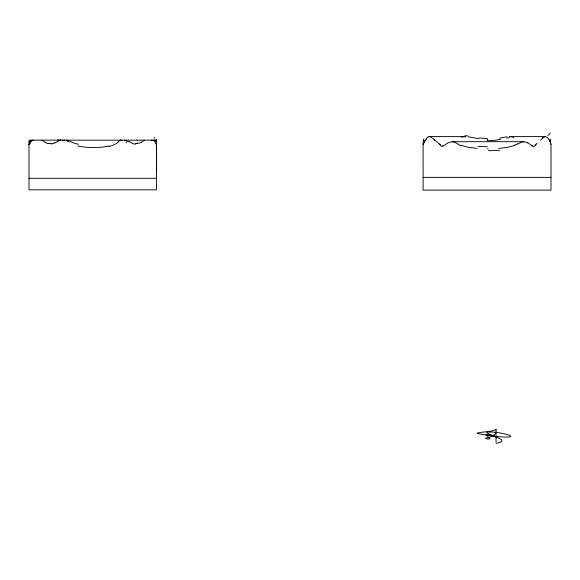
<?xml version="1.0" encoding="UTF-8"?>
<svg xmlns="http://www.w3.org/2000/svg" width="580" height="580" viewBox="0 0 580 580"><rect width="100%" height="100%" fill="white"/><g stroke="black" fill="none" stroke-linecap="round" stroke-linejoin="round"><path stroke-width="0.87" d="M156.484 172.238L156.484 144.522M487.258 140.49L487.287 139.323M487.722 140.505L487.49 139.323M423.125 143.818L423.125 144.398M423.125 143.651L423.516 139.541M29.051 141.382L29.015 144.224M496.045 429.483C491.209 431.97 484.778 431.505 479.392 432.731C469.583 433.202 495.334 436.182 495.429 436.414C529.388 439.546 497.705 430.483 486.758 432.26L487.323 433.101L496.045 437.052M32.11 140.215L32.052 140.614M154.918 140.15L154.846 140.643M124.533 140.15L124.403 140.65M424.205 142.426L424.734 141.157M151.191 140.635L151.387 140.15M549.746 140.077L550.115 139.345A2.363 0.384 -87.8 0 1 550.21 139.352L550.993 144.463L551 190.124L423.125 190.124L423.117 144.028M30.472 142.68L31.088 141.411A8.772 2.595 83 0 1 31.276 141.136M424.901 140.904L425.829 140.092A4.009 1.095 -87.4 0 0 426.024 139.838L426.721 138.2A5.923 2.175 86 0 1 426.945 137.808L427.583 137.235A18.589 7.707 70.6 0 1 428.033 136.967M31.284 141.157L32.407 140.258A3.871 1.175 -87.3 0 0 32.48 140.157M535.949 144.282L537.174 143.129M540.538 140.048L541.466 139.193M542.003 138.7L545.04 136.641A11.201 4.459 -77.8 0 1 545.599 136.612L547.868 137.837A5.923 1.965 -86.6 0 1 548.064 138.243L549.688 140.904M144.507 140.15L141.317 142.404M117.791 142.078L119.255 140.976M443.642 145.689L448.151 142.774L452.117 141.694L523.784 141.694L527.648 142.774M54.6 143.188L57.782 141.447M517.802 144.094L521.703 142.085L523.784 141.694M121.706 140.179L120.901 140.57M442.91 146.095L441.322 146.283A1.929 1.356 -88 0 1 440.981 146.059L440.365 145.188A3.937 2.581 87.5 0 0 440.169 144.942M428.033 136.981L429.41 136.597L465.638 136.59M514.924 145.37L507.601 147.334L498.67 148.422M135.502 143.804L135.829 143.695M461.267 137.163L465.066 136.604M423.625 139.338L423.987 140.077M496.045 443.41L500.257 442.344L501.932 441.104L501.591 439.763C497.125 436.66 491.361 434.681 485.96 434.601L489.955 438.813L487.838 439.082L485.213 438.313C489.919 437.24 497.328 435.899 496.045 429.323M109.112 145.993C98.883 148.139 88.138 148.132 77.916 145.993M499.699 138.149L507.174 136.75M49.198 143.601L49.8 143.565A6.018 4.372 79.4 0 1 50.837 143.709L51.236 143.826M509.458 136.59L545.606 136.597M29.159 140.15L156.209 140.15M488.273 148.792L487.425 148.792M423.125 177.386L551 177.386M29 178.314L156.491 178.314L156.491 189.805L29 189.805L29 143.869M510.016 136.604L513.365 137.076M452.117 141.694L454.466 142.172L458.613 144.29M136.88 143.565L137.293 143.594M477.166 148.393L468.307 147.291L461.02 145.326M467.988 136.75L479.044 138.707M430.019 136.641L433.245 138.7M122.3 140.65L121.88 140.505M533.013 146.218L534.289 146.283L535.195 145.188A3.937 2.501 -88.1 0 1 535.304 145.007M63.184 140.57L62.394 140.179M129.014 141.447L132.146 143.188A7.468 5.633 78.6 0 0 135.474 144.028M45.211 142.404L41.927 140.15M532.027 145.689L528.8 143.434A24.809 20.017 -57.2 0 0 527.64 142.796M67.686 140.976L69.158 142.078M438.313 143.129L433.811 139.193M438.603 143.391L439.582 144.282M68.295 140.686L67.824 140.208M154.613 141.157L153.577 140.258A3.871 1.08 87.2 0 1 153.512 140.15M137.264 140.606L137.025 140.172M154.918 141.665L155.585 143.274M33.502 140.15L33.698 140.635M550.725 143.782L550.964 144.384M549.971 141.506L550.456 143.021M60.784 140.672L60.653 140.237M152.946 140.614L152.881 140.215M30.312 140.672L30.254 140.237M29.015 144.304L29.051 144.522A12.948 0.855 -78.1 0 1 29.044 144.579M156.361 141.382L156.491 144.224M156.462 144.623L156.491 178.314M496.045 431.919L496.045 442.199M487.403 146.718A58.442 21.532 0.4 0 1 478.029 146.399M460.875 145.587A34.264 30.029 -28.7 0 1 458.461 144.514M443.613 145.565A10.433 7.054 -78.3 0 1 442.895 145.993M439.676 144.014A8.606 5.67 87.7 0 1 440.314 144.623M433.934 139.86A51.591 8.033 51.4 0 1 434.5 140.367M429.41 136.583A11.201 4.814 78.7 0 1 430.012 136.604M424.727 141.129A8.49 2.248 83.4 0 1 424.893 140.882M424.422 141.44A22.663 1.247 -75.4 0 1 424.248 141.933M424.176 142.143A16.501 1.095 -76.7 0 1 423.733 143.296M423.414 144.29A24.541 0.993 -70.5 0 1 423.443 144.057M426.126 138.743A25.897 0.457 -62.4 0 1 425.858 139.243M423.494 139.316A4.611 0.667 83.7 0 1 423.625 139.316M550.282 141.745A16.233 0.551 76.5 0 1 549.956 140.614M549.927 140.802A13.383 3.48 -79.3 0 1 550.087 141.092M549.695 140.846A8.765 2.059 -83.1 0 1 549.847 141.092M542.314 137.808A51.598 7.25 -52.4 0 1 542.851 137.344M550.347 132.958A72.638 5.648 -37.8 0 1 547.883 135.553M535.441 145.297A8.113 4.72 -82 0 1 536.036 144.565M533.005 146.319A9.563 6.409 82.1 0 1 532.005 145.805M517.599 143.804A34.807 29.544 25.3 0 1 514.728 145.022M499.568 150.242A58.544 25.259 0.9 0 1 488.353 150.662M464.667 135.836A21.293 13.804 42 0 1 467.661 135.807M487.265 138.504A30.58 14.007 1 0 1 479.5 137.924M500.757 139.236A30.965 15.537 0.6 0 1 487.787 140.737M506.695 138.084A21.453 12.079 -36.1 0 1 509.428 137.721M513.307 137.163A19.952 12.064 -44.6 0 1 513.757 137.279M156.382 139.258A11.484 1.987 -80.4 0 1 156.6 139.657M156.375 140.483A7.526 0.921 -85.8 0 1 156.433 140.911M154.2 137.344A18.596 0.834 76.1 0 1 154.381 138.207M155.012 141.049A23.019 0.957 67.9 0 1 154.512 139.983M155.962 144.311A16.689 1.283 77.3 0 1 155.694 143.833M154.816 141.288A12.499 3.603 -80.5 0 1 154.954 141.52M154.621 141.107A9.055 2.487 -82.7 0 1 154.802 141.346M141.361 142.477A14.689 10.309 58.1 0 1 137.192 143.064M136.141 143.651A5.945 4.256 -77.2 0 1 136.873 143.601M135.821 143.63A6.946 5.017 -84.4 0 1 136.141 143.543M125.671 140.773A25.962 21.511 -38.2 0 1 128.753 141.868M119.197 140.875A9.403 8.309 -81.1 0 1 120.575 140.041M118.008 142.346A25.317 23.874 40 0 1 109.228 146.406M30.638 141.919A23.417 1.885 -74.6 0 1 30.435 142.397M30.385 142.535A17.016 1.581 -76.1 0 1 29.841 143.673M29.667 144.108A23.019 1.675 -71.2 0 1 29.747 143.289M30.523 140.454A18.596 1.247 -69.8 0 1 30.087 141.382M29.065 141.52A7.373 0.609 87.1 0 1 29.094 141.041M29.493 142.724A12.028 1.327 84.7 0 1 29.508 141.991M57.681 141.274A25.962 22.518 57.8 0 1 60.719 139.751M54.404 142.637A7.468 5.321 -69.9 0 1 51.221 143.898M49.206 143.55A11.419 8.12 -73.4 0 1 47.219 143.332L46.277 142.963A24.73 17.741 -66.3 0 1 45.262 142.31M78.409 144.231A25.317 21.989 -10.5 0 1 69.883 141.157M66.272 140.258A9.403 8.178 73.5 0 1 67.599 141.114M120.611 140.432A9.345 5.089 86.3 0 1 120.488 140.084M64.641 140.229A9.07 4.901 -89.6 0 1 64.511 140.643M126.259 142.158A10.795 2.255 -83.9 0 1 126.309 142.767M57.928 139.541A10.614 2.98 69.7 0 1 58.225 139.439M64.605 140.084A7.352 3.697 -75.4 0 1 64.112 140.36M121.887 140.606A8.468 4.169 76 0 1 121.546 140.483"/></g></svg>
